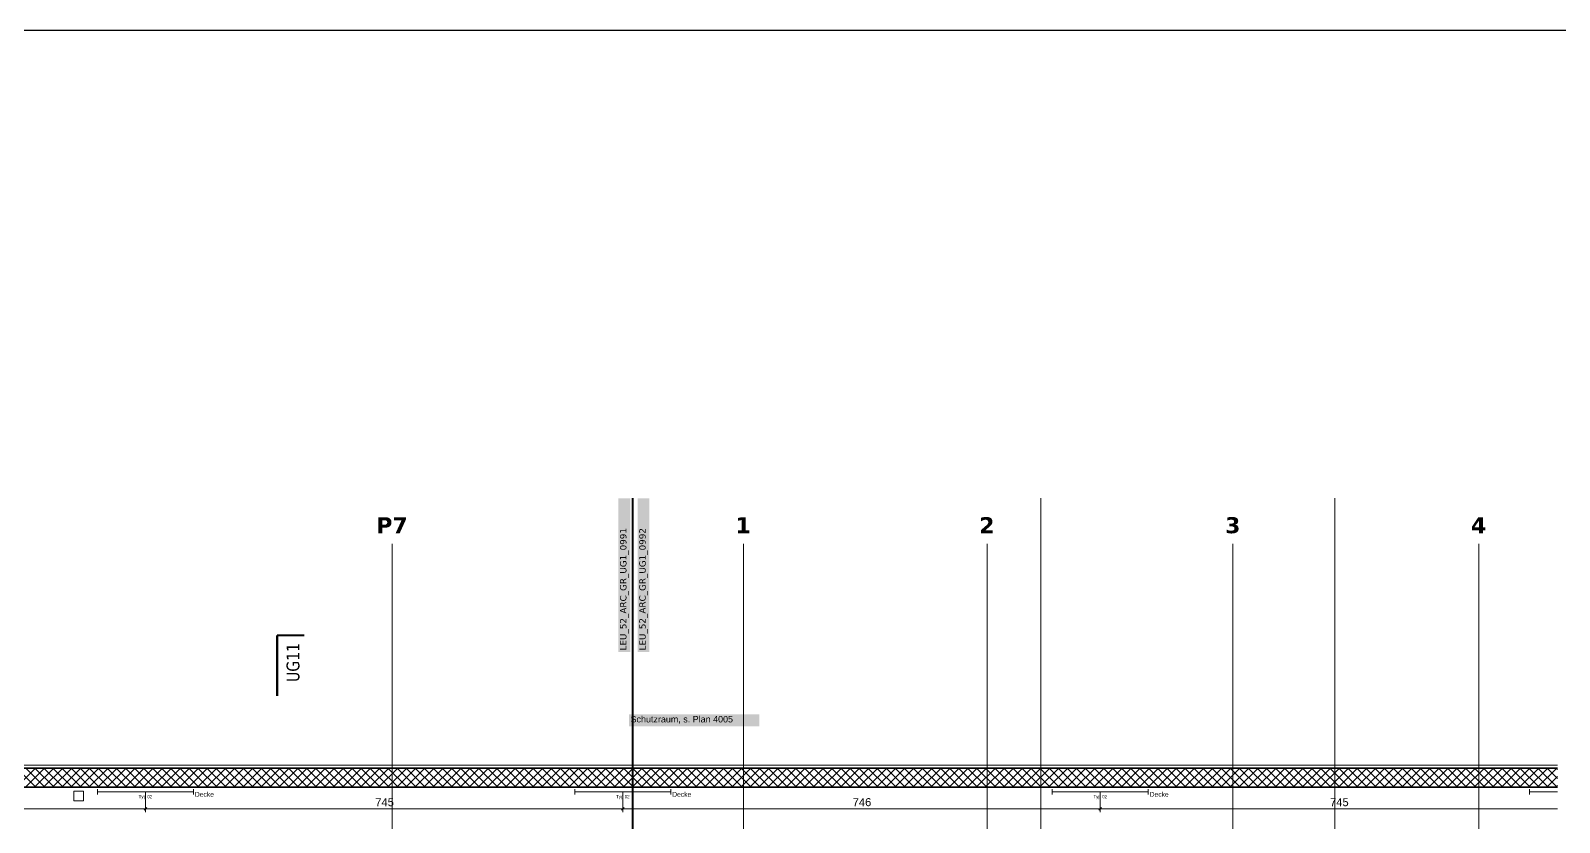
# Model space of a CAD drawing. Extents: x -1067 to 613, y -179 to 712.
# Drawn here: x -278.1 to 199.5, y 459.4 to 706.5 of the extents above; entities that cross this region are included whole.
import ezdxf
from ezdxf.lldxf.tags import DXFTag

# ---------------------------------------------------------------- set-up
doc = ezdxf.new("R2010")
doc.units = 0
doc.layers.get('0').update_dxf_attribs({"lineweight": 13})
for name, color, linetype, lineweight, true_color in [('A-____-MATC-OTLN', 7, 'Strichpunkt - Mittel', 40, 0x0080ff), ('A-DETL-____-OTLN', 5, 'Continuous', 9, 0x0000ff), ('EL01_VVV_Mass', 7, 'Continuous', 13, 0xb2b200), ('EL01_WAN_Leuchten', 7, 'Continuous', 13, 0x0080ff), ('EL01_WAN_Leuchtentyp', 7, 'Continuous', 13, 0x0099ff), ('EL01_WAN_Licht', 7, 'Continuous', 13, 0x0080ff), ('G-____-____-SYMB', 7, 'Strichpunkt - Weit', 5, 0x008080), ('S-GRID-____-IDEN', 7, 'Continuous', 9, 0x5555aa)]:
    doc.layers.add(name, color=color, linetype=linetype, lineweight=lineweight, true_color=true_color)
for name, color, linetype, lineweight in [('A-____-NOTE-TEXT', 7, 'Continuous', 9), ('A-WALL-____-MCUT', 7, 'Continuous', 35), ('A-WALL-____-PATT', 7, 'Continuous', 35), ('S-GRID-____-OTLN', 7, 'Continuous', 5)]:
    doc.layers.add(name, color=color, linetype=linetype, lineweight=lineweight)
doc.styles.get("Standard").update_dxf_attribs({"font": 'arial.ttf'})
tags = doc.linetypes.add('_Rasterlinie_', pattern=[0.375, 0.2, -0.05, 0.075, -0.05]).pattern_tags.tags
tags[10:11] = [DXFTag(74, 4), DXFTag(75, 0), DXFTag(340, '0'), DXFTag(46, 1.0), DXFTag(50, 0.0), DXFTag(44, 0.0), DXFTag(45, 0.0)]
tags[8:9] = [DXFTag(74, 4), DXFTag(75, 0), DXFTag(340, '0'), DXFTag(46, 1.0), DXFTag(50, 0.0), DXFTag(44, 0.0), DXFTag(45, 0.0)]
tags[6:7] = [DXFTag(74, 4), DXFTag(75, 0), DXFTag(340, '0'), DXFTag(46, 1.0), DXFTag(50, 0.0), DXFTag(44, 0.0), DXFTag(45, 0.0)]
tags[4:5] = [DXFTag(74, 4), DXFTag(75, 0), DXFTag(340, '0'), DXFTag(46, 1.0), DXFTag(50, 0.0), DXFTag(44, 0.0), DXFTag(45, 0.0)]
tags = doc.linetypes.add('_Schnittlinie_', pattern=[0.3, 0.15, -0.05, 0.05, -0.05]).pattern_tags.tags
tags[10:11] = [DXFTag(74, 4), DXFTag(75, 0), DXFTag(340, '0'), DXFTag(46, 1.0), DXFTag(50, 0.0), DXFTag(44, 0.0), DXFTag(45, 0.0)]
tags[8:9] = [DXFTag(74, 4), DXFTag(75, 0), DXFTag(340, '0'), DXFTag(46, 1.0), DXFTag(50, 0.0), DXFTag(44, 0.0), DXFTag(45, 0.0)]
tags[6:7] = [DXFTag(74, 4), DXFTag(75, 0), DXFTag(340, '0'), DXFTag(46, 1.0), DXFTag(50, 0.0), DXFTag(44, 0.0), DXFTag(45, 0.0)]
tags[4:5] = [DXFTag(74, 4), DXFTag(75, 0), DXFTag(340, '0'), DXFTag(46, 1.0), DXFTag(50, 0.0), DXFTag(44, 0.0), DXFTag(45, 0.0)]
tags = doc.linetypes.add('_Strichliert - Fein_', pattern=[0.15, 0.1, -0.05]).pattern_tags.tags
tags[6:7] = [DXFTag(74, 4), DXFTag(75, 0), DXFTag(340, '0'), DXFTag(46, 1.0), DXFTag(50, 0.0), DXFTag(44, 0.0), DXFTag(45, 0.0)]
tags[4:5] = [DXFTag(74, 4), DXFTag(75, 0), DXFTag(340, '0'), DXFTag(46, 1.0), DXFTag(50, 0.0), DXFTag(44, 0.0), DXFTag(45, 0.0)]
tags = doc.linetypes.add('Strichpunkt - Mittel', pattern=[0.35, 0.15, -0.1, 0, -0.1]).pattern_tags.tags
tags[10:11] = [DXFTag(74, 4), DXFTag(75, 0), DXFTag(340, '0'), DXFTag(46, 1.0), DXFTag(50, 0.0), DXFTag(44, 0.0), DXFTag(45, 0.0)]
tags[8:9] = [DXFTag(74, 4), DXFTag(75, 0), DXFTag(340, '0'), DXFTag(46, 1.0), DXFTag(50, 0.0), DXFTag(44, 0.0), DXFTag(45, 0.0)]
tags[6:7] = [DXFTag(74, 4), DXFTag(75, 0), DXFTag(340, '0'), DXFTag(46, 1.0), DXFTag(50, 0.0), DXFTag(44, 0.0), DXFTag(45, 0.0)]
tags[4:5] = [DXFTag(74, 4), DXFTag(75, 0), DXFTag(340, '0'), DXFTag(46, 1.0), DXFTag(50, 0.0), DXFTag(44, 0.0), DXFTag(45, 0.0)]
tags = doc.linetypes.add('Strichpunkt - Weit', pattern=[0.5, 0.2, -0.15, 0, -0.15]).pattern_tags.tags
tags[10:11] = [DXFTag(74, 4), DXFTag(75, 0), DXFTag(340, '0'), DXFTag(46, 1.0), DXFTag(50, 0.0), DXFTag(44, 0.0), DXFTag(45, 0.0)]
tags[8:9] = [DXFTag(74, 4), DXFTag(75, 0), DXFTag(340, '0'), DXFTag(46, 1.0), DXFTag(50, 0.0), DXFTag(44, 0.0), DXFTag(45, 0.0)]
tags[6:7] = [DXFTag(74, 4), DXFTag(75, 0), DXFTag(340, '0'), DXFTag(46, 1.0), DXFTag(50, 0.0), DXFTag(44, 0.0), DXFTag(45, 0.0)]
tags[4:5] = [DXFTag(74, 4), DXFTag(75, 0), DXFTag(340, '0'), DXFTag(46, 1.0), DXFTag(50, 0.0), DXFTag(44, 0.0), DXFTag(45, 0.0)]

# ---------------------------------------------------------------- blocks, each defined once
blk = doc.blocks.new('Referenz-A0UNPC4Q6I', base_point=(-1062.18, -175.86))
at = {"layer": 'A-____-MATC-OTLN', "color": 0, "linetype": 'Strichpunkt - Mittel', "ltscale": 0.4}
blk.add_line((-90.1, 560.56), (-90.1, -171.09), dxfattribs=at)
at = {"layer": 'A-____-NOTE-TEXT', "color": 7, "linetype": 'Continuous', "lineweight": 5, "ltscale": 0.13, "true_color": 0xffffff}
for points in [[(-91.17, 489.41), (-50.48, 489.41), (-91.17, 493.12)], [(-50.48, 489.41), (-91.17, 493.12), (-50.48, 493.12)]]:
    blk.add_solid(points, dxfattribs=at)
at = {"layer": 'A-DETL-____-OTLN', "color": 0, "linetype": '_Strichliert - Fein_', "ltscale": 0.13}
blk.add_line((198.84, 477.26), (-828.99, 477.26), dxfattribs=at)
at = {"layer": 'A-WALL-____-MCUT', "color": 0, "linetype": 'Continuous', "ltscale": 0.35}
for p, q in [((198.84, 476.38), (-829.79, 476.38)), ((-827.13, 470.38), (198.84, 470.38))]:
    blk.add_line(p, q, dxfattribs=at)
at = {"layer": 'A-WALL-____-PATT', "color": 0, "linetype": 'Continuous', "lineweight": 9, "ltscale": 0.13}
for p, q in [((-282.52, 470.38), (-276.52, 476.38)), ((-276.41, 470.38), (-282.41, 476.38)), ((-279.69, 470.38), (-273.69, 476.38)), ((-273.59, 470.38), (-279.59, 476.38)), ((-276.86, 470.38), (-270.86, 476.38)), ((-270.76, 470.38), (-276.76, 476.38)), ((-274.03, 470.38), (-268.03, 476.38)), ((-267.93, 470.38), (-273.93, 476.38)), ((-271.2, 470.38), (-265.2, 476.38)), ((-265.1, 470.38), (-271.1, 476.38)), ((-268.37, 470.38), (-262.37, 476.38)), ((-262.27, 470.38), (-268.27, 476.38)), ((-265.55, 470.38), (-259.55, 476.38)), ((-259.44, 470.38), (-265.44, 476.38)), ((-262.72, 470.38), (-256.72, 476.38)), ((-256.61, 470.38), (-262.61, 476.38)), ((-259.89, 470.38), (-253.89, 476.38)), ((-253.79, 470.38), (-259.79, 476.38)), ((-257.06, 470.38), (-251.06, 476.38)), ((-250.96, 470.38), (-256.96, 476.38)), ((-254.23, 470.38), (-248.23, 476.38)), ((-248.13, 470.38), (-254.13, 476.38)), ((-251.4, 470.38), (-245.4, 476.38)), ((-245.3, 470.38), (-251.3, 476.38)), ((-248.57, 470.38), (-242.57, 476.38)), ((-242.47, 470.38), (-248.47, 476.38)), ((-245.75, 470.38), (-239.75, 476.38)), ((-239.64, 470.38), (-245.64, 476.38)), ((-242.92, 470.38), (-236.92, 476.38)), ((-236.82, 470.38), (-242.82, 476.38)), ((-240.09, 470.38), (-234.09, 476.38)), ((-233.99, 470.38), (-239.99, 476.38)), ((-237.26, 470.38), (-231.26, 476.38)), ((-231.16, 470.38), (-237.16, 476.38)), ((-234.43, 470.38), (-228.43, 476.38)), ((-228.33, 470.38), (-234.33, 476.38)), ((-231.6, 470.38), (-225.6, 476.38)), ((-225.5, 470.38), (-231.5, 476.38)), ((-228.78, 470.38), (-222.78, 476.38)), ((-222.67, 470.38), (-228.67, 476.38)), ((-225.95, 470.38), (-219.95, 476.38)), ((-219.85, 470.38), (-225.85, 476.38)), ((-223.12, 470.38), (-217.12, 476.38)), ((-217.02, 470.38), (-223.02, 476.38)), ((-220.29, 470.38), (-214.29, 476.38)), ((-214.19, 470.38), (-220.19, 476.38)), ((-217.46, 470.38), (-211.46, 476.38)), ((-211.36, 470.38), (-217.36, 476.38)), ((-214.63, 470.38), (-208.63, 476.38)), ((-208.53, 470.38), (-214.53, 476.38)), ((-211.81, 470.38), (-205.81, 476.38)), ((-205.7, 470.38), (-211.7, 476.38)), ((-208.98, 470.38), (-202.98, 476.38)), ((-202.87, 470.38), (-208.87, 476.38)), ((-206.15, 470.38), (-200.15, 476.38)), ((-200.05, 470.38), (-206.05, 476.38)), ((-203.32, 470.38), (-197.32, 476.38)), ((-197.22, 470.38), (-203.22, 476.38)), ((-200.49, 470.38), (-194.49, 476.38)), ((-194.39, 470.38), (-200.39, 476.38)), ((-197.66, 470.38), (-191.66, 476.38)), ((-191.56, 470.38), (-197.56, 476.38)), ((-194.83, 470.38), (-188.83, 476.38)), ((-188.73, 470.38), (-194.73, 476.38)), ((-192.01, 470.38), (-186.01, 476.38)), ((-185.9, 470.38), (-191.9, 476.38)), ((-189.18, 470.38), (-183.18, 476.38)), ((-183.08, 470.38), (-189.08, 476.38)), ((-186.35, 470.38), (-180.35, 476.38)), ((-180.25, 470.38), (-186.25, 476.38)), ((-183.52, 470.38), (-177.52, 476.38)), ((-177.42, 470.38), (-183.42, 476.38)), ((-180.69, 470.38), (-174.69, 476.38)), ((-174.59, 470.38), (-180.59, 476.38)), ((-177.86, 470.38), (-171.86, 476.38)), ((-171.76, 470.38), (-177.76, 476.38)), ((-175.04, 470.38), (-169.04, 476.38)), ((-168.93, 470.38), (-174.93, 476.38)), ((-172.21, 470.38), (-166.21, 476.38)), ((-166.1, 470.38), (-172.1, 476.38)), ((-169.38, 470.38), (-163.38, 476.38)), ((-163.28, 470.38), (-169.28, 476.38)), ((-166.55, 470.38), (-160.55, 476.38)), ((-160.45, 470.38), (-166.45, 476.38)), ((-163.72, 470.38), (-157.72, 476.38)), ((-157.62, 470.38), (-163.62, 476.38)), ((-160.89, 470.38), (-154.89, 476.38)), ((-154.79, 470.38), (-160.79, 476.38)), ((-158.07, 470.38), (-152.07, 476.38)), ((-151.96, 470.38), (-157.96, 476.38)), ((-155.24, 470.38), (-149.24, 476.38)), ((-149.13, 470.38), (-155.13, 476.38)), ((-152.41, 470.38), (-146.41, 476.38)), ((-146.31, 470.38), (-152.31, 476.38)), ((-149.58, 470.38), (-143.58, 476.38)), ((-143.48, 470.38), (-149.48, 476.38)), ((-146.75, 470.38), (-140.75, 476.38)), ((-140.65, 470.38), (-146.65, 476.38)), ((-143.92, 470.38), (-137.92, 476.38)), ((-137.82, 470.38), (-143.82, 476.38)), ((-141.09, 470.38), (-135.09, 476.38)), ((-134.99, 470.38), (-140.99, 476.38)), ((-138.27, 470.38), (-132.27, 476.38)), ((-132.16, 470.38), (-138.16, 476.38)), ((-135.44, 470.38), (-129.44, 476.38)), ((-129.34, 470.38), (-135.34, 476.38)), ((-132.61, 470.38), (-126.61, 476.38)), ((-126.51, 470.38), (-132.51, 476.38)), ((-129.78, 470.38), (-123.78, 476.38)), ((-123.68, 470.38), (-129.68, 476.38)), ((-126.95, 470.38), (-120.95, 476.38)), ((-120.85, 470.38), (-126.85, 476.38)), ((-124.12, 470.38), (-118.12, 476.38)), ((-118.02, 470.38), (-124.02, 476.38)), ((-121.3, 470.38), (-115.3, 476.38)), ((-115.19, 470.38), (-121.19, 476.38)), ((-118.47, 470.38), (-112.47, 476.38)), ((-112.36, 470.38), (-118.36, 476.38)), ((-115.64, 470.38), (-109.64, 476.38)), ((-109.54, 470.38), (-115.54, 476.38)), ((-112.81, 470.38), (-106.81, 476.38)), ((-106.71, 470.38), (-112.71, 476.38)), ((-109.98, 470.38), (-103.98, 476.38)), ((-103.88, 470.38), (-109.88, 476.38)), ((-107.15, 470.38), (-101.15, 476.38)), ((-101.05, 470.38), (-107.05, 476.38)), ((-104.33, 470.38), (-98.33, 476.38)), ((-98.22, 470.38), (-104.22, 476.38)), ((-101.5, 470.38), (-95.5, 476.38)), ((-95.39, 470.38), (-101.39, 476.38)), ((-98.67, 470.38), (-92.67, 476.38)), ((-92.57, 470.38), (-98.57, 476.38)), ((-95.84, 470.38), (-89.84, 476.38)), ((-89.74, 470.38), (-95.74, 476.38)), ((-93.01, 470.38), (-87.01, 476.38)), ((-86.91, 470.38), (-92.91, 476.38)), ((-90.18, 470.38), (-84.18, 476.38)), ((-84.08, 470.38), (-90.08, 476.38)), ((-87.35, 470.38), (-81.35, 476.38)), ((-81.25, 470.38), (-87.25, 476.38)), ((-84.53, 470.38), (-78.53, 476.38)), ((-78.42, 470.38), (-84.42, 476.38)), ((-81.7, 470.38), (-75.7, 476.38)), ((-75.6, 470.38), (-81.6, 476.38)), ((-78.87, 470.38), (-72.87, 476.38)), ((-72.77, 470.38), (-78.77, 476.38)), ((-76.04, 470.38), (-70.04, 476.38)), ((-69.94, 470.38), (-75.94, 476.38)), ((-73.21, 470.38), (-67.21, 476.38)), ((-67.11, 470.38), (-73.11, 476.38)), ((-70.38, 470.38), (-64.38, 476.38)), ((-64.28, 470.38), (-70.28, 476.38)), ((-67.56, 470.38), (-61.56, 476.38)), ((-61.45, 470.38), (-67.45, 476.38)), ((-64.73, 470.38), (-58.73, 476.38)), ((-58.62, 470.38), (-64.62, 476.38)), ((-61.9, 470.38), (-55.9, 476.38)), ((-55.8, 470.38), (-61.8, 476.38)), ((-59.07, 470.38), (-53.07, 476.38)), ((-52.97, 470.38), (-58.97, 476.38)), ((-56.24, 470.38), (-50.24, 476.38)), ((-50.14, 470.38), (-56.14, 476.38)), ((-53.41, 470.38), (-47.41, 476.38)), ((-47.31, 470.38), (-53.31, 476.38)), ((-50.59, 470.38), (-44.59, 476.38)), ((-44.48, 470.38), (-50.48, 476.38)), ((-47.76, 470.38), (-41.76, 476.38)), ((-41.65, 470.38), (-47.65, 476.38)), ((-44.93, 470.38), (-38.93, 476.38)), ((-38.83, 470.38), (-44.83, 476.38)), ((-42.1, 470.38), (-36.1, 476.38)), ((-36, 470.38), (-42, 476.38)), ((-39.27, 470.38), (-33.27, 476.38)), ((-33.17, 470.38), (-39.17, 476.38)), ((-36.44, 470.38), (-30.44, 476.38)), ((-30.34, 470.38), (-36.34, 476.38)), ((-33.61, 470.38), (-27.61, 476.38)), ((-27.51, 470.38), (-33.51, 476.38)), ((-30.79, 470.38), (-24.79, 476.38)), ((-24.68, 470.38), (-30.68, 476.38)), ((-27.96, 470.38), (-21.96, 476.38)), ((-21.86, 470.38), (-27.86, 476.38)), ((-25.13, 470.38), (-19.13, 476.38)), ((-19.03, 470.38), (-25.03, 476.38)), ((-22.3, 470.38), (-16.3, 476.38)), ((-16.2, 470.38), (-22.2, 476.38)), ((-19.47, 470.38), (-13.47, 476.38)), ((-13.37, 470.38), (-19.37, 476.38)), ((-16.64, 470.38), (-10.64, 476.38)), ((-10.54, 470.38), (-16.54, 476.38)), ((-13.82, 470.38), (-7.82, 476.38)), ((-7.71, 470.38), (-13.71, 476.38)), ((-10.99, 470.38), (-4.99, 476.38)), ((-4.88, 470.38), (-10.88, 476.38)), ((-8.16, 470.38), (-2.16, 476.38)), ((-2.06, 470.38), (-8.06, 476.38)), ((-5.33, 470.38), (0.67, 476.38)), ((0.77, 470.38), (-5.23, 476.38)), ((-2.5, 470.38), (3.5, 476.38)), ((3.6, 470.38), (-2.4, 476.38)), ((0.33, 470.38), (6.33, 476.38)), ((6.43, 470.38), (0.43, 476.38)), ((3.16, 470.38), (9.16, 476.38)), ((9.26, 470.38), (3.26, 476.38)), ((5.98, 470.38), (11.98, 476.38)), ((12.09, 470.38), (6.09, 476.38)), ((8.81, 470.38), (14.81, 476.38)), ((14.91, 470.38), (8.91, 476.38)), ((11.64, 470.38), (17.64, 476.38)), ((17.74, 470.38), (11.74, 476.38)), ((14.47, 470.38), (20.47, 476.38)), ((20.57, 470.38), (14.57, 476.38)), ((17.3, 470.38), (23.3, 476.38)), ((23.4, 470.38), (17.4, 476.38)), ((20.13, 470.38), (26.13, 476.38)), ((26.23, 470.38), (20.23, 476.38)), ((22.95, 470.38), (28.95, 476.38)), ((29.06, 470.38), (23.06, 476.38)), ((25.78, 470.38), (31.78, 476.38)), ((31.88, 470.38), (25.88, 476.38)), ((28.61, 470.38), (34.61, 476.38)), ((34.71, 470.38), (28.71, 476.38)), ((31.44, 470.38), (37.44, 476.38)), ((37.54, 470.38), (31.54, 476.38)), ((34.27, 470.38), (40.27, 476.38)), ((40.37, 470.38), (34.37, 476.38)), ((37.1, 470.38), (43.1, 476.38)), ((43.2, 470.38), (37.2, 476.38)), ((39.92, 470.38), (45.92, 476.38)), ((46.03, 470.38), (40.03, 476.38)), ((42.75, 470.38), (48.75, 476.38)), ((48.86, 470.38), (42.86, 476.38)), ((45.58, 470.38), (51.58, 476.38)), ((51.68, 470.38), (45.68, 476.38)), ((48.41, 470.38), (54.41, 476.38)), ((54.51, 470.38), (48.51, 476.38)), ((51.24, 470.38), (57.24, 476.38)), ((57.34, 470.38), (51.34, 476.38)), ((54.07, 470.38), (60.07, 476.38)), ((60.17, 470.38), (54.17, 476.38)), ((56.9, 470.38), (62.9, 476.38)), ((63, 470.38), (57, 476.38)), ((59.72, 470.38), (65.72, 476.38)), ((65.83, 470.38), (59.83, 476.38)), ((62.55, 470.38), (68.55, 476.38)), ((68.65, 470.38), (62.65, 476.38)), ((65.38, 470.38), (71.38, 476.38)), ((71.48, 470.38), (65.48, 476.38)), ((68.21, 470.38), (74.21, 476.38)), ((74.31, 470.38), (68.31, 476.38)), ((71.04, 470.38), (77.04, 476.38)), ((77.14, 470.38), (71.14, 476.38)), ((73.87, 470.38), (79.87, 476.38)), ((79.97, 470.38), (73.97, 476.38)), ((76.69, 470.38), (82.69, 476.38)), ((82.8, 470.38), (76.8, 476.38)), ((79.52, 470.38), (85.52, 476.38)), ((85.63, 470.38), (79.63, 476.38)), ((82.35, 470.38), (88.35, 476.38)), ((88.45, 470.38), (82.45, 476.38)), ((85.18, 470.38), (91.18, 476.38)), ((91.28, 470.38), (85.28, 476.38)), ((88.01, 470.38), (94.01, 476.38)), ((94.11, 470.38), (88.11, 476.38)), ((90.84, 470.38), (96.84, 476.38)), ((96.94, 470.38), (90.94, 476.38)), ((93.66, 470.38), (99.66, 476.38)), ((99.77, 470.38), (93.77, 476.38)), ((96.49, 470.38), (102.49, 476.38)), ((102.6, 470.38), (96.6, 476.38)), ((99.32, 470.38), (105.32, 476.38)), ((105.42, 470.38), (99.42, 476.38)), ((102.15, 470.38), (108.15, 476.38)), ((108.25, 470.38), (102.25, 476.38)), ((104.98, 470.38), (110.98, 476.38)), ((111.08, 470.38), (105.08, 476.38)), ((107.81, 470.38), (113.81, 476.38)), ((113.91, 470.38), (107.91, 476.38)), ((110.64, 470.38), (116.64, 476.38)), ((116.74, 470.38), (110.74, 476.38)), ((113.46, 470.38), (119.46, 476.38)), ((119.57, 470.38), (113.57, 476.38)), ((116.29, 470.38), (122.29, 476.38)), ((122.39, 470.38), (116.39, 476.38)), ((119.12, 470.38), (125.12, 476.38)), ((125.22, 470.38), (119.22, 476.38)), ((121.95, 470.38), (127.95, 476.38)), ((128.05, 470.38), (122.05, 476.38)), ((124.78, 470.38), (130.78, 476.38)), ((130.88, 470.38), (124.88, 476.38)), ((127.61, 470.38), (133.61, 476.38)), ((133.71, 470.38), (127.71, 476.38)), ((130.43, 470.38), (136.43, 476.38)), ((136.54, 470.38), (130.54, 476.38)), ((133.26, 470.38), (139.26, 476.38)), ((139.37, 470.38), (133.37, 476.38)), ((136.09, 470.38), (142.09, 476.38)), ((142.19, 470.38), (136.19, 476.38)), ((138.92, 470.38), (144.92, 476.38)), ((145.02, 470.38), (139.02, 476.38)), ((141.75, 470.38), (147.75, 476.38)), ((147.85, 470.38), (141.85, 476.38)), ((144.58, 470.38), (150.58, 476.38)), ((150.68, 470.38), (144.68, 476.38)), ((147.4, 470.38), (153.4, 476.38)), ((153.51, 470.38), (147.51, 476.38)), ((150.23, 470.38), (156.23, 476.38)), ((156.34, 470.38), (150.34, 476.38)), ((153.06, 470.38), (159.06, 476.38)), ((159.16, 470.38), (153.16, 476.38)), ((155.89, 470.38), (161.89, 476.38)), ((161.99, 470.38), (155.99, 476.38)), ((158.72, 470.38), (164.72, 476.38)), ((164.82, 470.38), (158.82, 476.38)), ((161.55, 470.38), (167.55, 476.38)), ((167.65, 470.38), (161.65, 476.38)), ((164.38, 470.38), (170.38, 476.38)), ((170.48, 470.38), (164.48, 476.38)), ((167.2, 470.38), (173.2, 476.38)), ((173.31, 470.38), (167.31, 476.38)), ((170.03, 470.38), (176.03, 476.38)), ((176.13, 470.38), (170.13, 476.38)), ((172.86, 470.38), (178.86, 476.38)), ((178.96, 470.38), (172.96, 476.38)), ((175.69, 470.38), (181.69, 476.38)), ((181.79, 470.38), (175.79, 476.38)), ((178.52, 470.38), (184.52, 476.38)), ((184.62, 470.38), (178.62, 476.38)), ((181.35, 470.38), (187.35, 476.38)), ((187.45, 470.38), (181.45, 476.38)), ((184.17, 470.38), (190.17, 476.38)), ((190.28, 470.38), (184.28, 476.38)), ((187, 470.38), (193, 476.38)), ((193.11, 470.38), (187.11, 476.38)), ((189.83, 470.38), (195.83, 476.38)), ((195.93, 470.38), (189.93, 476.38)), ((192.66, 470.38), (198.66, 476.38)), ((198.76, 470.38), (192.76, 476.38)), ((195.49, 470.38), (198.84, 473.73)), ((198.84, 473.12), (195.59, 476.38)), ((198.84, 475.95), (198.42, 476.38)), ((198.32, 470.38), (198.84, 470.9))]:
    blk.add_line(p, q, dxfattribs=at)
at = {"layer": 'G-____-____-SYMB', "color": 0, "linetype": 'Continuous', "lineweight": 40, "ltscale": 0.4}
blk.add_line((-192.67, 517.77), (-201.09, 517.77), dxfattribs=at)
at = {"layer": 'G-____-____-SYMB', "color": 0, "linetype": '_Schnittlinie_', "lineweight": 70, "ltscale": 0.7}
blk.add_line((-201.09, 498.97), (-201.09, 517.77), dxfattribs=at)
at = {"layer": 'G-____-____-SYMB', "color": 7, "linetype": 'Continuous', "ltscale": 0.13, "true_color": 0xffffff}
for points in [[(-94.46, 512.58), (-90.76, 512.58), (-94.46, 560.56)], [(-90.76, 512.58), (-94.46, 560.56), (-90.76, 560.56)], [(-88.46, 512.58), (-84.76, 512.58), (-88.46, 560.56)], [(-84.76, 512.58), (-88.46, 560.56), (-84.76, 560.56)]]:
    blk.add_solid(points, dxfattribs=at)
at = {"layer": 'S-GRID-____-OTLN', "color": 0, "linetype": '_Rasterlinie_', "ltscale": 0.13}
for p, q in [((37.5, 560.56), (37.5, 159.77)), ((129.3, 560.56), (129.3, 159.77)), ((-165.1, -171.09), (-165.1, 546.38)), ((-55.4, -171.09), (-55.4, 546.38)), ((20.7, -171.09), (20.7, 546.38)), ((97.5, -171.09), (97.5, 546.38)), ((174.3, -171.09), (174.3, 546.38))]:
    blk.add_line(p, q, dxfattribs=at)
at = {"layer": 'A-____-NOTE-TEXT', "color": 0, "linetype": 'Continuous', "lineweight": 5, "ltscale": 0.13, "insert": (-90.67, 492.62), "char_height": 2, "attachment_point": 1}
blk.add_mtext('{\\fArial;Schutzraum, s. Plan 4005}', dxfattribs=at)
at = {"layer": 'G-____-____-SYMB', "color": 0, "linetype": 'Continuous', "ltscale": 0.13, "attachment_point": 1, "rotation": 90}
for s, insert, char_height in [('{\\fVerdana;LEU_52_ARC_GR_UG1_0991}', (-93.96, 513.08), 2), ('{\\fVerdana;LEU_52_ARC_GR_UG1_0992}', (-87.96, 513.08), 2), ('{\\W0.8;\\fVerdana;UG11}', (-198.12, 503.24), 4)]:
    blk.add_mtext(s, dxfattribs=dict(at, insert=insert, char_height=char_height))
at = {"layer": 'S-GRID-____-IDEN', "color": 0, "linetype": 'Continuous', "lineweight": 5, "ltscale": 0.13, "char_height": 5, "attachment_point": 1}
for s, insert in [('{\\fVerdana|b1|i0;P7}', (-170.09, 554.67)), ('{\\fVerdana|b1|i0;1}', (-57.88, 554.67)), ('{\\fVerdana|b1|i0;2}', (18.22, 554.67)), ('{\\fVerdana|b1|i0;3}', (95.02, 554.67)), ('{\\fVerdana|b1|i0;4}', (171.82, 554.67))]:
    blk.add_mtext(s, dxfattribs=dict(at, insert=insert))
blk = doc.blocks.new('Maß-A0UNPCLE6I', base_point=(-93.53, 462.64))
at = {"color": 0, "lineweight": -2}
for p, q in [((-93.11, 462.64), (-93.11, 468.96)), ((56.02, 462.64), (56.02, 468.96)), ((-93.53, 463.23), (-92.7, 464.06)), ((56.02, 463.64), (-93.11, 463.64)), ((55.6, 463.23), (56.43, 464.06))]:
    blk.add_line(p, q, dxfattribs=at)
at = {"color": 0, "lineweight": -2, "insert": (-21.3, 466.98), "char_height": 2.5, "attachment_point": 1}
blk.add_mtext('{\\fArial;746}', dxfattribs=at)
blk = doc.blocks.new('Maß-A0UNPCNA6I', base_point=(-242.63, 462.64))
at = {"color": 0, "lineweight": -2}
for p, q in [((-242.21, 462.64), (-242.21, 468.96)), ((-93.11, 462.64), (-93.11, 468.96)), ((-242.63, 463.23), (-241.8, 464.06)), ((-93.11, 463.64), (-242.21, 463.64)), ((-93.53, 463.23), (-92.7, 464.06))]:
    blk.add_line(p, q, dxfattribs=at)
at = {"color": 0, "lineweight": -2, "insert": (-170.42, 466.98), "char_height": 2.5, "attachment_point": 1}
blk.add_mtext('{\\fArial;745}', dxfattribs=at)
blk = doc.blocks.new('Deckendose UP-A0UNPCO26I', base_point=(-264.53, 466.13))
at = {"color": 0, "lineweight": -2}
for p, q in [((-264.53, 469.13), (-261.53, 469.13)), ((-264.53, 466.13), (-264.53, 469.13)), ((-261.53, 469.13), (-261.53, 466.13)), ((-261.53, 466.13), (-264.53, 466.13))]:
    blk.add_line(p, q, dxfattribs=at)
blk = doc.blocks.new('Maß-A0UNPCVK6I', base_point=(-391.72, 462.64))
at = {"color": 0, "lineweight": -2}
for p, q in [((-391.31, 462.64), (-391.31, 468.96)), ((-242.21, 462.64), (-242.21, 468.96)), ((-391.72, 463.23), (-390.9, 464.06)), ((-242.21, 463.64), (-391.31, 463.64)), ((-242.63, 463.23), (-241.8, 464.06))]:
    blk.add_line(p, q, dxfattribs=at)
at = {"color": 0, "lineweight": -2, "insert": (-319.52, 466.98), "char_height": 2.5, "attachment_point": 1}
blk.add_mtext('{\\fArial;745}', dxfattribs=at)
blk = doc.blocks.new('LED-Langfeldleuchte 37W-A0UNPCX26I', base_point=(190.11, 468.16))
at = {"color": 0, "lineweight": -2}
for p, q in [((190.11, 468.16), (190.11, 469.76)), ((190.11, 468.96), (198.84, 468.96))]:
    blk.add_line(p, q, dxfattribs=at)
blk = doc.blocks.new('Maß-A0UNPD0G6I', base_point=(55.6, 462.64))
at = {"color": 0, "lineweight": -2}
for p, q in [((56.02, 462.64), (56.02, 468.96)), ((55.6, 463.23), (56.43, 464.06)), ((198.84, 463.64), (56.02, 463.64))]:
    blk.add_line(p, q, dxfattribs=at)
at = {"color": 0, "lineweight": -2, "insert": (127.81, 466.98), "char_height": 2.5, "attachment_point": 1}
blk.add_mtext('{\\fArial;745}', dxfattribs=at)
blk = doc.blocks.new('LED-Langfeldleuchte 37W-A0UNPD266I', base_point=(41.02, 468.16))
at = {"color": 0, "lineweight": -2}
for p, q in [((41.02, 468.16), (41.02, 469.76)), ((41.02, 468.96), (71.02, 468.96)), ((71.02, 468.16), (71.02, 469.76))]:
    blk.add_line(p, q, dxfattribs=at)
blk = doc.blocks.new('Bemerkung 1-A0UNPD286I', base_point=(53.9, 466.96))
at = {"color": 0, "lineweight": -2, "insert": (53.9, 467.96), "char_height": 1, "attachment_point": 1}
blk.add_mtext('{\\fArial;Typ 02}', dxfattribs=at)
blk = doc.blocks.new('Absolute Höhe-A0UNPD2A6I', base_point=(71.48, 467.43))
at = {"color": 0, "lineweight": -2, "insert": (71.48, 468.93), "char_height": 1.5, "attachment_point": 1}
blk.add_mtext('{\\fArial;Decke}', dxfattribs=at)
blk = doc.blocks.new('LED-Langfeldleuchte 37W-A0UNPD326I', base_point=(-108.11, 468.16))
at = {"color": 0, "lineweight": -2}
for p, q in [((-108.11, 468.16), (-108.11, 469.76)), ((-108.11, 468.96), (-78.11, 468.96)), ((-78.11, 468.16), (-78.11, 469.76))]:
    blk.add_line(p, q, dxfattribs=at)
blk = doc.blocks.new('Bemerkung 1-A0UNPD346I', base_point=(-95.23, 466.96))
at = {"color": 0, "lineweight": -2, "insert": (-95.23, 467.96), "char_height": 1, "attachment_point": 1}
blk.add_mtext('{\\fArial;Typ 02}', dxfattribs=at)
blk = doc.blocks.new('Absolute Höhe-A0UNPD366I', base_point=(-77.65, 467.43))
at = {"color": 0, "lineweight": -2, "insert": (-77.65, 468.93), "char_height": 1.5, "attachment_point": 1}
blk.add_mtext('{\\fArial;Decke}', dxfattribs=at)
blk = doc.blocks.new('LED-Langfeldleuchte 37W-A0UNPD9Y6I', base_point=(-257.21, 468.16))
at = {"color": 0, "lineweight": -2}
for p, q in [((-257.21, 468.16), (-257.21, 469.76)), ((-257.21, 468.96), (-227.21, 468.96)), ((-227.21, 468.16), (-227.21, 469.76))]:
    blk.add_line(p, q, dxfattribs=at)
blk = doc.blocks.new('Bemerkung 1-A0UNPDA06I', base_point=(-244.33, 466.96))
at = {"color": 0, "lineweight": -2, "insert": (-244.33, 467.96), "char_height": 1, "attachment_point": 1}
blk.add_mtext('{\\fArial;Typ 02}', dxfattribs=at)
blk = doc.blocks.new('Absolute Höhe-A0UNPDA26I', base_point=(-226.75, 467.43))
at = {"color": 0, "lineweight": -2, "insert": (-226.75, 468.93), "char_height": 1.5, "attachment_point": 1}
blk.add_mtext('{\\fArial;Decke}', dxfattribs=at)

msp = doc.modelspace()

# ---------------------------------------------------------------- linework, layer by layer
at = {"color": 0, "linetype": 'ByBlock', "lineweight": -2, "ltscale": 0.13}
msp.add_line((607.58, 706.53), (-1062.42, 706.53), dxfattribs=at)

# ---------------------------------------------------------------- block references
at = {"color": 9, "lineweight": 25, "ltscale": 0.25, "true_color": 0xc0c0c0}
msp.add_blockref('Referenz-A0UNPC4Q6I', (-1062.18, -175.86), dxfattribs=at)
at = {"layer": 'EL01_VVV_Mass', "linetype": 'Continuous', "ltscale": 0.13}
for name, p in [('Maß-A0UNPCVK6I', (-391.72, 462.64)), ('Maß-A0UNPCNA6I', (-242.63, 462.64)), ('Maß-A0UNPCLE6I', (-93.53, 462.64)), ('Maß-A0UNPD0G6I', (55.6, 462.64))]:
    msp.add_blockref(name, p, dxfattribs=at)
at = {"layer": 'EL01_WAN_Leuchten', "ltscale": 0.13}
for name, p in [('LED-Langfeldleuchte 37W-A0UNPD9Y6I', (-257.21, 468.16)), ('Absolute Höhe-A0UNPDA26I', (-226.75, 467.43)), ('LED-Langfeldleuchte 37W-A0UNPD326I', (-108.11, 468.16)), ('Absolute Höhe-A0UNPD366I', (-77.65, 467.43)), ('LED-Langfeldleuchte 37W-A0UNPD266I', (41.02, 468.16)), ('Absolute Höhe-A0UNPD2A6I', (71.48, 467.43)), ('LED-Langfeldleuchte 37W-A0UNPCX26I', (190.11, 468.16))]:
    msp.add_blockref(name, p, dxfattribs=at)
at = {"layer": 'EL01_WAN_Leuchtentyp', "ltscale": 0.13}
for name, p in [('Bemerkung 1-A0UNPDA06I', (-244.33, 466.96)), ('Bemerkung 1-A0UNPD346I', (-95.23, 466.96)), ('Bemerkung 1-A0UNPD286I', (53.9, 466.96))]:
    msp.add_blockref(name, p, dxfattribs=at)
at = {"layer": 'EL01_WAN_Licht', "linetype": 'Continuous', "ltscale": 0.13}
msp.add_blockref('Deckendose UP-A0UNPCO26I', (-264.53, 466.13), dxfattribs=at)

doc.saveas('drawing.dxf')
